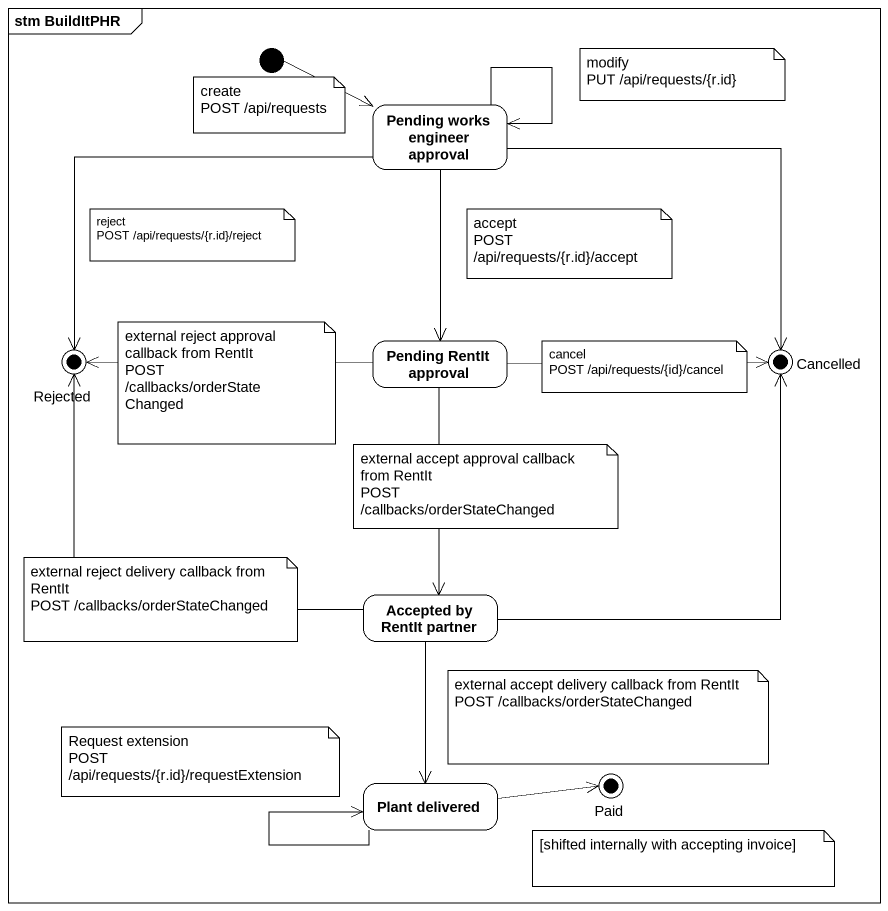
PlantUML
@startuml
mainframe stm BuildItPHR
hide empty description
state "Pending works engineer approval" as Pending_works_engineer
state Rejected <<end>>
state "Pending RentIt approval" as Pending_RentIt_approval
state Cancelled <<end>>
state "Accepted by RentIt partner" as Accepted_by_RentIt_partner
state "Plant delivered" as Plant_delivered
state Paid <<end>>
[*] -right-> Pending_works_engineer
Pending_works_engineer --> Pending_works_engineer
Pending_works_engineer --> Rejected
Pending_works_engineer --> Pending_RentIt_approval
Pending_works_engineer --> Cancelled
Pending_RentIt_approval -left-> Rejected
Pending_RentIt_approval -right-> Cancelled
Pending_RentIt_approval --> Accepted_by_RentIt_partner
Accepted_by_RentIt_partner -up-> Rejected
Accepted_by_RentIt_partner -up-> Cancelled
Accepted_by_RentIt_partner --> Plant_delivered
Plant_delivered --> Plant_delivered
Plant_delivered -right-> Paid
note as N1
  create
  POST /api/requests
end note
note as N2
  modify
  PUT /api/requests/{r.id}
end note
note as N3
  reject
  POST /api/requests/{r.id}/reject
end note
note as N4
  accept
  POST /api/requests/{r.id}/accept
end note
note as N5
  external reject approval callback from RentIt
  POST /callbacks/orderStateChanged
end note
note as N6
  cancel
  POST /api/requests/{id}/cancel
end note
note as N7
  external accept approval callback from RentIt
  POST /callbacks/orderStateChanged
end note
note as N8
  external reject delivery callback from RentIt
  POST /callbacks/orderStateChanged
end note
note as N9
  external accept delivery callback from RentIt
  POST /callbacks/orderStateChanged
end note
note as N10
  Request extension
  POST /api/requests/{r.id}/requestExtension
end note
note as N11
  [shifted internally with accepting invoice]
end note
@enduml
